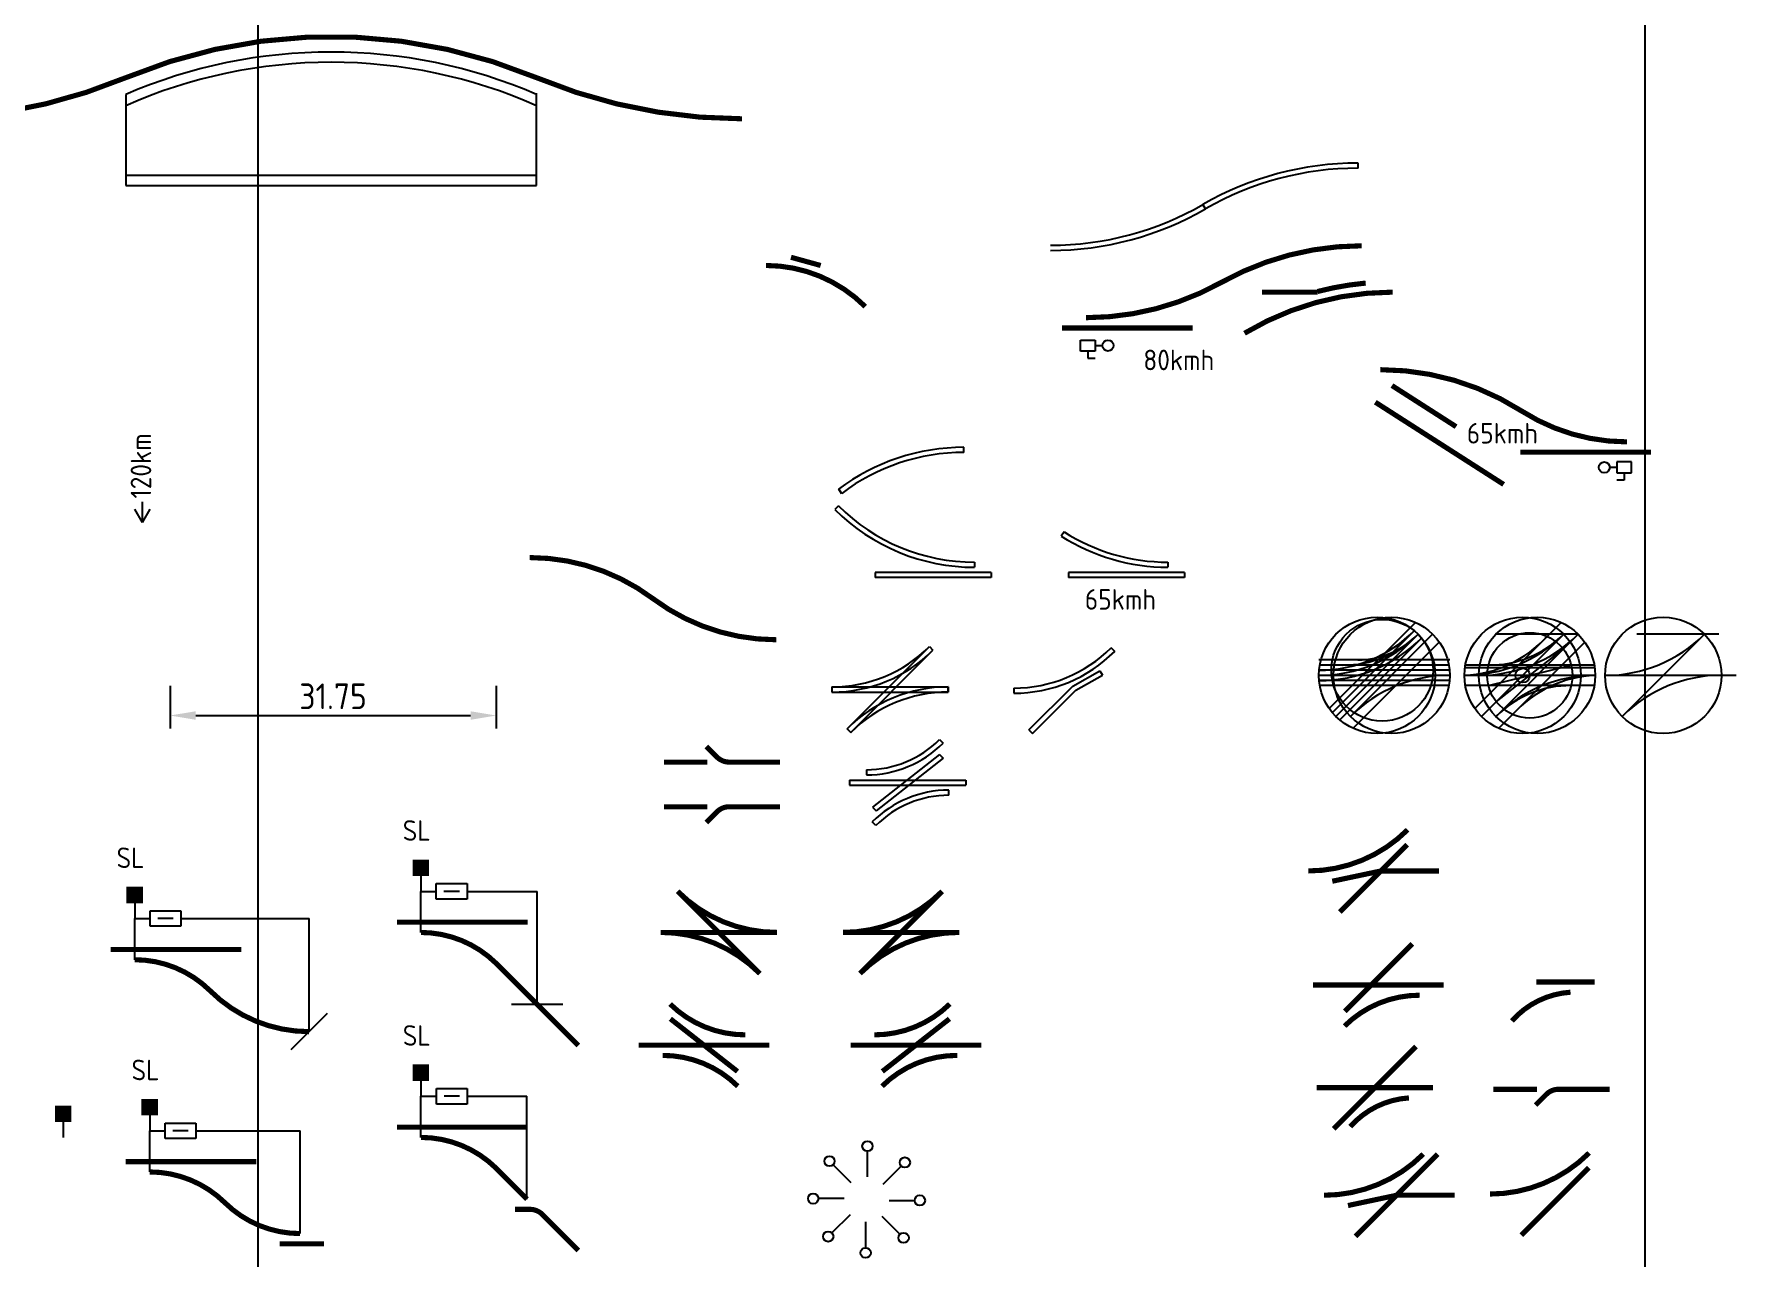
# Model space of a CAD drawing. Extents: x -202 to 266, y -88 to 284.
# Drawn here: x 100.5 to 266.1, y 129.8 to 248.9 of the extents above; entities that cross this region are included whole.
import ezdxf

# ---------------------------------------------------------------- set-up
doc = ezdxf.new("R2010")
doc.units = 0
doc.layers.get('0').update_dxf_attribs({"linetype": 'CONTINUOUS'})
doc.layers.get('DEFPOINTS').update_dxf_attribs({"linetype": 'CONTINUOUS'})
doc.layers.add('CONST', color=1, linetype='CONTINUOUS')
doc.layers.add('LINE', color=5, linetype='CONTINUOUS')
doc.styles.get("Standard").update_dxf_attribs({"font": 'ISOCP'})
doc.dimstyles.new('ISO-25', dxfattribs={"dimtxt": 2.5, "dimasz": 2.5, "dimexe": 1.25, "dimexo": 0.625, "dimtad": 1, "dimtih": 1, "dimdec": 4, "dimtxsty": 'STANDARD', "dimcen": 2.5, "dimazin": 3, "dimtfac": 1, "dimtdec": 4, "dimtmove": 0, "dimatfit": 3, "dimtvp": 1, "dimtolj": 1, "dimtzin": 0})

# ---------------------------------------------------------------- blocks, each defined once
blk = doc.blocks.new('*D12')
at = {"color": 0, "linetype": 'BYBLOCK'}
for p, q in [((366.81, 259.83), (366.81, 255.69)), ((398.56, 259.83), (398.56, 255.69)), ((369.31, 256.94), (396.06, 256.94))]:
    blk.add_line(p, q, dxfattribs=at)
for points in [[(369.31, 257.35), (369.31, 256.52), (366.81, 256.94)], [(396.06, 257.35), (396.06, 256.52), (398.56, 256.94)]]:
    blk.add_solid(points, dxfattribs=at)
at = {"layer": 'DEFPOINTS', "color": 0, "linetype": 'BYBLOCK'}
for p in [(366.81, 260.46), (398.56, 260.46), (398.56, 256.94)]:
    blk.add_point(p, dxfattribs=at)
at = {"color": 0, "linetype": 'BYBLOCK', "insert": (382.68, 258.81), "char_height": 2.5, "attachment_point": 5}
blk.add_mtext('\\A1;31.75', dxfattribs=at)
blk = doc.blocks.new('A$CB104')
at = {"layer": 'CONST'}
for p, q in [((1.22, 2.53), (9.61, 10.92)), ((15.39, 2.53), (23.78, 10.92)), ((3.54, 0.61), (11.92, 8.99)), ((25.45, 9.76), (17.45, 9.76)), ((17.71, 0.61), (26.1, 8.99)), ((37.73, 9.76), (29.73, 1.76)), ((39.15, 9.76), (31.15, 9.76)), ((12.85, 6.76), (0.3, 6.76)), ((27.02, 6.76), (14.47, 6.76)), ((40.81, 5.76), (28.08, 5.76)), ((12.85, 4.76), (0.3, 4.76)), ((27.02, 4.76), (14.47, 4.76))]:
    blk.add_line(p, q, dxfattribs=at)
at = {"layer": 'CONST', "color": 3}
for p, q in [((9.51, 10.12), (1.51, 2.12)), ((9.87, 9.76), (1.87, 1.76)), ((10.22, 9.41), (2.22, 1.41)), ((3.28, 1.76), (11.28, 9.76)), ((24.04, 9.76), (16.04, 1.76)), ((17.45, 1.76), (25.45, 9.76)), ((12.94, 7.26), (0.21, 7.26)), ((12.94, 6.26), (0.21, 6.26)), ((12.94, 5.76), (0.21, 5.76)), ((12.94, 5.26), (0.21, 5.26)), ((27.11, 6.51), (14.38, 6.51)), ((27.11, 5.76), (14.38, 5.76))]:
    blk.add_line(p, q, dxfattribs=at)
at = {"layer": 'CONST'}
for centre, radius in [((5.87, 5.76), 5.66), ((6.37, 6.26), 4.95), ((7.28, 5.76), 5.66), ((20.04, 5.76), 5.66), ((21.45, 5.76), 5.66), ((33.73, 5.76), 5.66), ((20.74, 5.76), 4.15), ((20.04, 5.76), 0.707)]:
    blk.add_circle(centre, radius, dxfattribs=at)
at = {"layer": 'LINE'}
for p, q in [((17.48, 3.2), (24.01, 8.33)), ((16.72, 4.76), (24.77, 6.76))]:
    blk.add_line(p, q, dxfattribs=at)
for centre, radius, start, end in [((0.21, 19.42), 13.16, 270, 315), ((0.21, 19.42), 13.66, 270, 315), ((0.21, 19.42), 14.16, 270, 315), ((2.58, 17.1), 10.34, 269.7805, 314.7805), ((3.91, 15.6), 8.34, 270.5704, 315.5704), ((14.38, 19.42), 13.66, 270, 315), ((13.82, 17.37), 11.62, 272.7828, 317.7828), ((15.79, 19.42), 13.66, 270, 315), ((16.76, 17.1), 10.34, 269.7805, 314.7805), ((28.08, 19.42), 13.66, 270, 315), ((12.94, -7.89), 13.66, 90, 135), ((27.11, -7.89), 13.66, 90, 135), ((27.67, -5.84), 11.62, 92.7828, 137.7828), ((39.39, -7.89), 13.66, 90, 135), ((24.73, -5.57), 10.34, 89.7805, 134.7805)]:
    blk.add_arc(centre, radius, start, end, dxfattribs=at)

msp = doc.modelspace()

# ---------------------------------------------------------------- linework, layer by layer
for p, q in [((109.40999, 243.02549), (109.40999, 234.1547)), ((149.40999, 234.1547), (149.40999, 243.1547)), ((229.35934, 235.85023), (229.35934, 236.35023)), ((109.40999, 235.1547), (149.40999, 235.1547)), ((109.40999, 234.1547), (149.40999, 234.1547)), ((214.51743, 231.88356), (214.26799, 232.3169)), ((203.0676, 218.05847), (203.0676, 217.34847)), ((203.0676, 217.34847), (203.7776, 217.34847)), ((191.00021, 208.18422), (191.00021, 208.68422)), ((255.27741, 205.4843), (254.56741, 205.4843)), ((255.27741, 206.1943), (255.27741, 205.4843)), ((179.10403, 204.20654), (178.80329, 204.60598)), ((178.81883, 204.61679), (179.08849, 204.19573)), ((179.08849, 204.19573), (178.81883, 204.61679)), ((110.25079, 202.67077), (111.00079, 201.37173)), ((111.00079, 203.37173), (111.00079, 201.37173)), ((111.75079, 202.67077), (111.00079, 201.37173)), ((178.77686, 203.00224), (178.42331, 202.64868)), ((200.74302, 200.47101), (200.47337, 200.04996)), ((192.03512, 197.51049), (192.03512, 197.01049)), ((210.85514, 197.51049), (210.85514, 197.01049)), ((193.663, 196.51049), (182.34929, 196.51049)), ((182.34929, 196.51049), (182.34929, 196.01049)), ((193.663, 196.01049), (182.34929, 196.01049)), ((193.663, 196.51049), (193.663, 196.01049)), ((212.48303, 196.51049), (201.16932, 196.51049)), ((201.16932, 196.51049), (201.16932, 196.01049)), ((212.48303, 196.01049), (201.16932, 196.01049)), ((212.48303, 196.51049), (212.48303, 196.01049)), ((179.63501, 181.29138), (187.63501, 189.29138)), ((179.98856, 180.93783), (187.98856, 188.93783)), ((187.63501, 189.29138), (187.98856, 188.93783)), ((187.63501, 189.29138), (187.98856, 188.93783)), ((205.3289, 189.18084), (205.68245, 188.82729)), ((205.3289, 189.18084), (205.68245, 188.82729)), ((205.68245, 188.82729), (205.3289, 189.18084)), ((201.59026, 185.44221), (204.2285, 186.94014)), ((201.89597, 185.04081), (204.47537, 186.50533)), ((204.2285, 186.94014), (204.47537, 186.50533)), ((178.15493, 185.36461), (178.15493, 184.86461)), ((178.15493, 185.36461), (178.15493, 184.86461)), ((178.15493, 185.36461), (189.46864, 185.36461)), ((178.15493, 184.86461), (189.46864, 184.86461)), ((189.46864, 185.36461), (189.46864, 184.86461)), ((189.46864, 184.86461), (189.46864, 185.36461)), ((195.84882, 185.25407), (195.84882, 184.75407)), ((195.84882, 185.25407), (195.84882, 184.75407)), ((197.3289, 181.18084), (201.59026, 185.44221)), ((197.68245, 180.82729), (201.89597, 185.04081)), ((179.63501, 181.29138), (179.98856, 180.93783)), ((179.98856, 180.93783), (179.63501, 181.29138)), ((197.3289, 181.18084), (197.68245, 180.82729)), ((188.62771, 180.25256), (188.98127, 179.89901)), ((181.50583, 177.30258), (181.50583, 176.80258)), ((188.63114, 178.79647), (182.08583, 173.66759)), ((188.97354, 178.42956), (182.44869, 173.31671)), ((188.63114, 178.79647), (188.97354, 178.42956)), ((179.87795, 176.30258), (191.19166, 176.30258)), ((179.87795, 176.30258), (179.87795, 175.80258)), ((179.87795, 175.80258), (191.19166, 175.80258)), ((191.19166, 176.30258), (191.19166, 175.80258)), ((189.54057, 174.82579), (189.54057, 175.32579)), ((182.08583, 173.66759), (182.44869, 173.31671)), ((182.41869, 171.87581), (182.06513, 172.22936)), ((138.13917, 166.97143), (138.13917, 165.47143)), ((139.63917, 166.22143), (142.63917, 166.22143)), ((139.63917, 164.72143), (139.63917, 166.22143)), ((142.63917, 166.22143), (142.63917, 164.72143)), ((110.28495, 164.31777), (110.28495, 162.81777)), ((138.13917, 165.47143), (139.63917, 165.47143)), ((138.13917, 161.47143), (138.13917, 165.47143)), ((142.63917, 164.72143), (139.63917, 164.72143)), ((141.88917, 165.47143), (140.38917, 165.47143)), ((142.63917, 165.47143), (149.46104, 165.47143)), ((149.46104, 154.47143), (149.46104, 165.47143)), ((110.28495, 158.81777), (110.28495, 162.81777)), ((110.28495, 162.81777), (111.78495, 162.81777)), ((111.78495, 163.56777), (114.78495, 163.56777)), ((111.78495, 162.06777), (111.78495, 163.56777)), ((114.03495, 162.81777), (112.53495, 162.81777)), ((114.78495, 163.56777), (114.78495, 162.06777)), ((114.78495, 162.81777), (127.26367, 162.81777)), ((127.26367, 151.81777), (127.26367, 162.81777)), ((114.78495, 162.06777), (111.78495, 162.06777)), ((151.96104, 154.47143), (146.96104, 154.47143)), ((129.03144, 153.58554), (125.49591, 150.05)), ((138.14602, 147.02533), (138.14602, 145.52533)), ((139.64602, 144.77533), (139.64602, 146.27533)), ((139.64602, 146.27533), (142.64602, 146.27533)), ((142.64602, 146.27533), (142.64602, 144.77533)), ((138.14602, 145.52533), (139.64602, 145.52533)), ((138.14602, 141.52533), (138.14602, 145.52533)), ((142.64602, 144.77533), (139.64602, 144.77533)), ((141.89602, 145.52533), (140.39602, 145.52533)), ((142.64602, 145.52533), (148.46789, 145.52533)), ((148.46789, 135.52533), (148.46789, 145.52533)), ((103.32666, 143.02908), (103.32666, 141.52908)), ((111.7455, 143.66584), (111.7455, 142.16584)), ((113.2455, 142.91584), (116.2455, 142.91584)), ((113.2455, 141.41584), (113.2455, 142.91584)), ((116.2455, 142.91584), (116.2455, 141.41584)), ((111.7455, 138.16584), (111.7455, 142.16584)), ((111.7455, 142.16584), (113.2455, 142.16584)), ((116.2455, 141.41584), (113.2455, 141.41584)), ((115.4955, 142.16584), (113.9955, 142.16584)), ((116.2455, 142.16584), (126.38924, 142.16584)), ((126.38924, 132.16584), (126.38924, 142.16584)), ((181.60775, 137.67388), (181.60775, 140.17388)), ((180.03389, 137.09345), (178.26612, 138.86122)), ((183.13106, 136.97141), (184.89882, 138.73918)), ((179.33142, 135.57014), (176.83142, 135.57014)), ((183.71148, 135.39755), (186.21148, 135.39755)), ((179.91185, 133.99628), (178.14408, 132.22851)), ((181.43516, 133.29381), (181.43516, 130.79381)), ((183.00902, 133.87424), (184.77679, 132.10647))]:
    msp.add_line(p, q)
at = {"linetype": 'CONTINUOUS'}
for p, q in [((202.3576, 219.12347), (203.7776, 219.12347)), ((202.3576, 218.05847), (202.3576, 219.12347)), ((203.7776, 219.12347), (203.7776, 218.05847)), ((203.7776, 218.05847), (202.3576, 218.05847)), ((203.7776, 218.59097), (204.4876, 218.59097)), ((255.98741, 207.2593), (254.56741, 207.2593)), ((254.56741, 207.2593), (254.56741, 206.1943)), ((255.98741, 206.1943), (255.98741, 207.2593)), ((254.56741, 206.7268), (253.85741, 206.7268)), ((254.56741, 206.1943), (255.98741, 206.1943))]:
    msp.add_line(p, q, dxfattribs=at)
at = {"const_width": 0.5}
for points in [[(149.40999, 244.6547, 0.2), (109.40999, 244.6547, 0.799272958)], [(89.40999, 240.6547, 0.099019514), (109.40999, 244.6547, 0.799272958)], [(149.40999, 244.6547, 0.099019514), (169.40999, 240.6547, 0.799272958)], [(229.73066, 228.30013, 0.128204384), (216.06084, 224.73649, 1.853495101)], [(171.73598, 226.382, -0.198912367), (181.39284, 222.382, -1.054147196)], [(202.87922, 221.30013, 0.128204384), (216.06084, 224.73649, 2.089977412)], [(232.73492, 223.78797, 0.136106111), (218.31271, 219.78797, 1.853495101)], [(230.10691, 224.66865, 0.041091179), (225.4193, 223.85008, 0.358361458)], [(245.29219, 212.21455, 0.143374682), (231.53713, 216.24158, 1.627947927)], [(255.53914, 209.21455, -0.143375829), (245.29219, 212.21455, 0.787592721)], [(160.73423, 193.95628, 0.16227766), (148.73423, 197.95628, 1.13792473)], [(160.73423, 193.95628, 0.16227766), (172.73423, 189.95628, -0.72522955)], [(173.10892, 178.04822), (168.15917, 178.04822, -0.198912367), (166.95206, 178.54822), (165.92185, 179.57843)], [(173.10892, 173.70468), (168.15917, 173.70468, 0.198912367), (166.95206, 173.20468), (165.92185, 172.17447)], [(224.52184, 167.45725, 0.198912367), (234.17869, 171.45725, 10.030764033)], [(172.79074, 161.47625, -0.198912367), (163.13388, 165.47625, 0.349549692)], [(179.22728, 161.47625, 0.198912367), (188.88413, 165.47625, -0.349549692)], [(138.13917, 161.47143, -0.196921485), (145.46104, 158.47143, 4.369263784)], [(161.47703, 161.47625, -0.198912367), (171.13388, 157.47625, -1.054147196)], [(190.54098, 161.47625, 0.198912367), (180.88413, 157.47625, 1.054147196)], [(110.28495, 158.81777, -0.196921485), (117.60682, 155.81777, 4.369263784)], [(127.26367, 151.81777, -0.198912367), (117.60682, 155.81777, 0.349549692)], [(250.04469, 155.65603, 0.198912367), (244.33935, 152.85834, 1.708274465)], [(169.72275, 151.506, -0.196921485), (162.40089, 154.506, 4.369263784)], [(182.29526, 151.506, 0.196921485), (189.61713, 154.506, -4.369263784)], [(235.37596, 155.36334, 0.198912367), (228.05409, 152.36334, 2.541211349)], [(161.66481, 149.506, -0.198912367), (168.98667, 146.506, -4.660690889)], [(190.35321, 149.506, 0.198912367), (183.03134, 146.506, 4.660690889)], [(253.83899, 146.20971), (248.88924, 146.20971, 0.198912367), (247.68214, 145.70971), (246.65192, 144.6795)], [(234.31342, 145.36925, 0.198912367), (228.60808, 142.57156, 1.708274465)], [(138.14602, 141.52533, -0.196921485), (145.46789, 138.52533, 4.369263784)], [(226.04837, 135.89595, 0.198912367), (235.70522, 139.89595, 1.605118462)], [(242.1964, 136.01256, 0.198912367), (251.85325, 140.01256, 10.378115573)], [(111.7455, 138.16584, -0.196921485), (119.06737, 135.16584, 4.369263784)], [(126.38924, 132.16584, -0.196921485), (119.06737, 135.16584, 4.369263784)], [(153.46789, 130.52533), (149.96789, 134.02533, 0.198912367), (148.76078, 134.52533), (147.30384, 134.52533)]]:
    msp.add_lwpolyline(points, format="xyb", dxfattribs=at)
for points in [[(174.16494, 227.17934), (177.05705, 226.382)], [(220.007, 223.78797), (225.4355, 223.78797)], [(200.54423, 220.30013), (213.27215, 220.30013)], [(232.66442, 214.69429), (238.90866, 210.69429)], [(231.04465, 213.07595), (243.53312, 205.07595)], [(257.87412, 208.21455), (245.1462, 208.21455)], [(161.79521, 178.04822), (166.03785, 178.04822)], [(161.79521, 173.70468), (166.03785, 173.70468)], [(227.59291, 163.45725), (234.15334, 170.01768)], [(237.24976, 167.45725), (231.59291, 167.45725), (226.85683, 166.45725)], [(171.13388, 157.47625), (163.13388, 165.47625)], [(180.88413, 157.47625), (188.88413, 165.47625)], [(135.80418, 162.47143), (148.5321, 162.47143)], [(172.79074, 161.47625), (161.47703, 161.47625)], [(179.22728, 161.47625), (190.54098, 161.47625)], [(107.94996, 159.81777), (120.67789, 159.81777)], [(228.07945, 153.80291), (234.63988, 160.36334)], [(153.46104, 150.47143), (145.46104, 158.47143)], [(224.98302, 156.36334), (237.71095, 156.36334)], [(246.72283, 156.65603), (252.37968, 156.65603)], [(168.96132, 147.94557), (162.42624, 153.06643)], [(183.0567, 147.94557), (189.59177, 153.06643)], [(172.05774, 150.506), (159.32982, 150.506)], [(179.96027, 150.506), (192.6882, 150.506)], [(226.99156, 142.36925), (234.99156, 150.36925)], [(225.3347, 146.36925), (236.64841, 146.36925)], [(242.52528, 146.20971), (246.76792, 146.20971)], [(135.81104, 142.52533), (148.53896, 142.52533)], [(109.41051, 139.16584), (122.13844, 139.16584)], [(229.11944, 131.89595), (237.11944, 139.89595)], [(145.46789, 138.52533), (148.46789, 135.52533)], [(245.26747, 132.01256), (251.8279, 138.57299)], [(238.77629, 135.89595), (233.11944, 135.89595), (228.38335, 134.89595)], [(128.72422, 131.16584), (124.38924, 131.16584)]]:
    msp.add_lwpolyline(points, dxfattribs=at)
at = {"linetype": 'CONTINUOUS'}
for centre in [(205.0201, 218.59097), (253.32491, 206.7268)]:
    msp.add_circle(centre, 0.5325, dxfattribs=at)
for centre in [(181.60775, 140.67388), (177.91257, 139.21477), (185.25238, 139.09273), (176.33142, 135.57014), (186.71148, 135.39755), (177.79053, 131.87496), (185.13034, 131.75292), (181.43516, 130.29381)]:
    msp.add_circle(centre, 0.5)
for centre, radius, start, end in [((129.40999, 196.6547), 50.5, 66.6691727, 113.3308273), ((129.40999, 196.6547), 49.5, 66.1689921, 113.8310079), ((229.35934, 206.10023), 30.25, 90, 119.9264349), ((229.35934, 206.10023), 29.75, 90, 119.9264349), ((199.42608, 258.10023), 29.75, 270, 299.9264349), ((199.42608, 258.10023), 30.25, 270, 299.9264349), ((191.00021, 188.40626), 20.27796, 90, 126.9764244), ((191.00021, 188.40626), 19.77796, 90, 126.9764244), ((192.03512, 216.26049), 19.25, 225, 270), ((192.03512, 216.26049), 18.75, 225, 270), ((210.85514, 216.26049), 18.75, 237.3631025, 270), ((210.85514, 216.26049), 19.25, 237.3631025, 270), ((178.15493, 198.77146), 13.40685, 270, 315), ((178.15493, 198.77146), 13.90685, 270, 315), ((195.84882, 198.66092), 13.40685, 270, 315), ((195.84882, 198.66092), 13.90685, 270, 315), ((189.46864, 171.45775), 13.90685, 90, 135), ((189.46864, 171.45775), 13.40685, 90, 135), ((181.50583, 187.37445), 10.07187, 270, 315), ((181.50583, 187.37445), 10.57187, 270, 315), ((189.54057, 164.75392), 10.57187, 90, 135), ((189.54057, 164.75392), 10.07187, 90, 135)]:
    msp.add_arc(centre, radius, start, end)
for points in [[(138.93917, 168.57143), (137.33917, 168.57143), (138.93917, 166.97143), (137.33917, 166.97143)], [(111.08495, 165.91777), (109.48495, 165.91777), (111.08495, 164.31777), (109.48495, 164.31777)], [(138.94602, 148.62533), (137.34602, 148.62533), (138.94602, 147.02533), (137.34602, 147.02533)], [(102.52666, 144.62908), (104.12666, 144.62908), (102.52666, 143.02908), (104.12666, 143.02908)], [(112.5455, 145.26584), (110.9455, 145.26584), (112.5455, 143.66584), (110.9455, 143.66584)]]:
    msp.add_solid(points, dxfattribs=at)
at = {"layer": 'LINE'}
for p in [(122.31771, 28.59893), (257.31771, 28.59893)]:
    msp.add_xline(p, (0, 1), dxfattribs=at)

# ---------------------------------------------------------------- block references
msp.add_blockref('A$CB104', (225.34305, 180.72953))

# ---------------------------------------------------------------- texts
for s, p in [('80kmh', (208.46112, 216.18649)), ('65kmh', (239.9511, 209.05279)), ('65kmh', (202.76766, 192.88414)), ('SL', (136.37396, 170.39489)), ('SL', (108.51975, 167.74124)), ('SL', (136.38082, 150.44879)), ('SL', (109.9803, 147.0893))]:
    msp.add_text(s, height=2).set_placement(p)
msp.add_text('120km', height=2, rotation=90).set_placement((111.89435, 203.70244))

# ---------------------------------------------------------------- dimensions: what is measured, and where the dimension line sits
dim = msp.add_linear_dim(base=(145.46921, 182.58209), p1=(113.71921, 186.10405), p2=(145.46921, 186.10405), dimstyle='ISO-25')
dim.commit()
dim.dimension.update_dxf_attribs({"geometry": '*D12', "text_midpoint": (129.59421, 184.45709), "insert": (-253.08771, -74.35415)})

doc.saveas('drawing.dxf')
